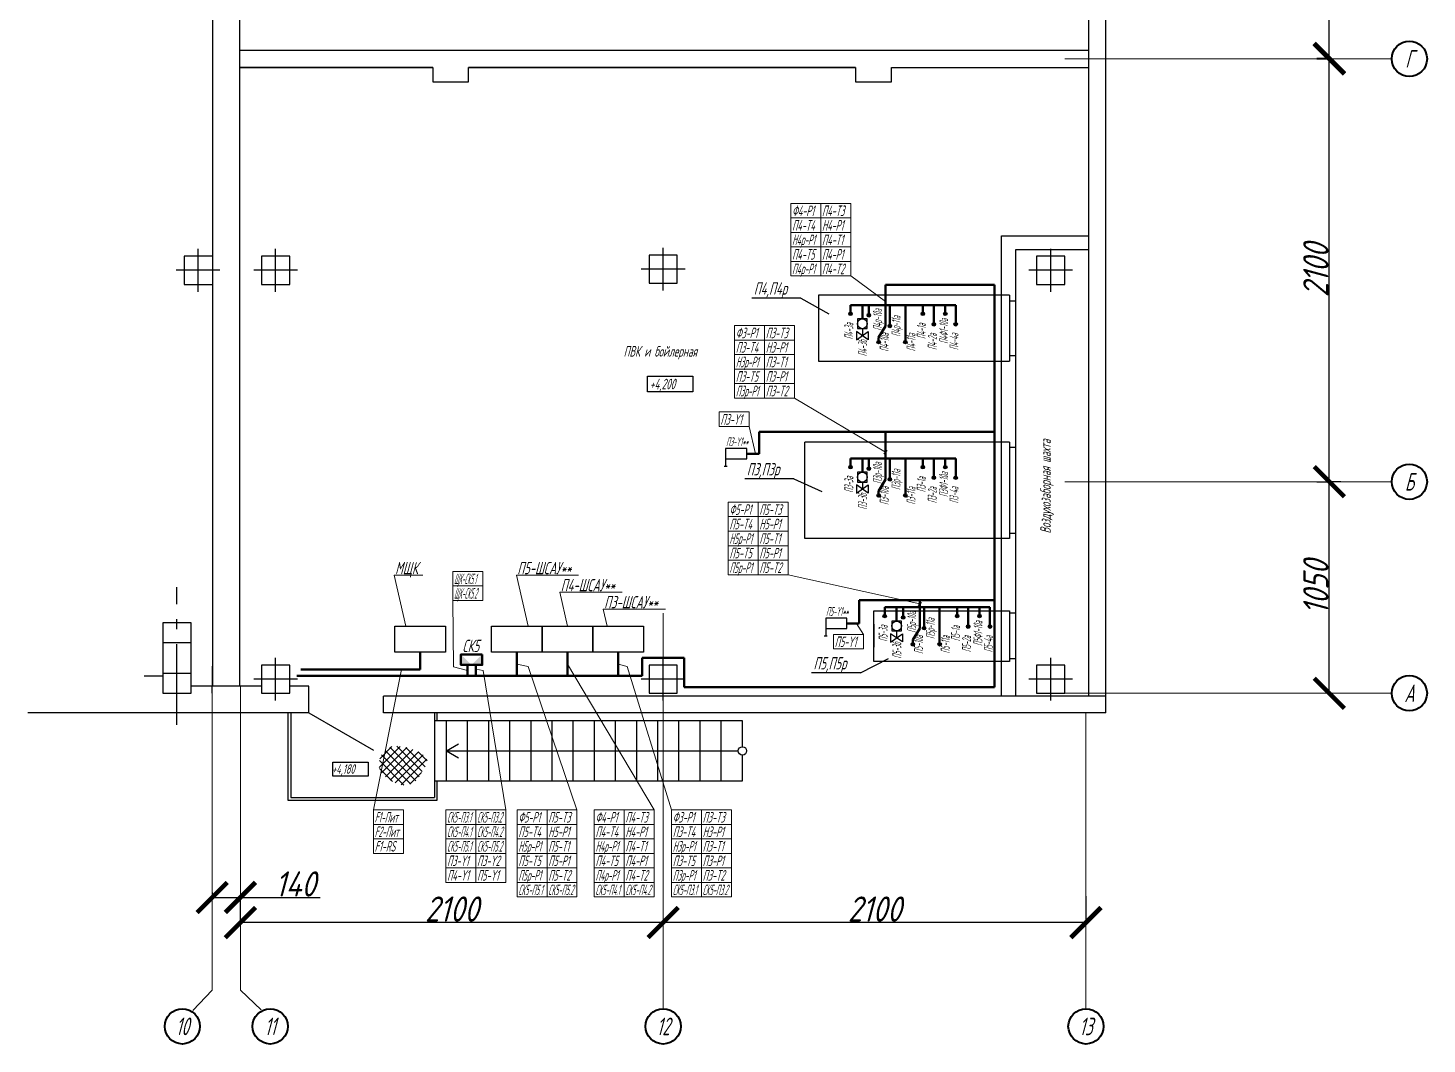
# Model space of a CAD drawing. Header units: millimetres. Extents: x 5848 to 6265, y 3268 to 3565.
# Drawn here: x 6017.2 to 6156.1, y 3368.2 to 3469.1 of the extents above; entities that cross this region are included whole.
import ezdxf
from ezdxf.enums import TextEntityAlignment as Align

# ---------------------------------------------------------------- set-up
doc = ezdxf.new("R2010")
doc.units = ezdxf.units.MM
doc.linetypes.add('gost6', pattern=[12, 8, -1.5, 1, -1.5])
doc.layers.get('Defpoints').update_dxf_attribs({"color": 33})
for name, color, linetype, lineweight in [('1', 4, 'Continuous', 15), ('_ОВ Оборудование', 92, 'Continuous', 25), ('RAZMER', 5, 'Continuous', 20), ('Арматура', 1, 'Continuous', 25), ('Выноска', 137, 'Continuous', 20), ('Датчики', 31, 'Continuous', 50), ('Первичник', 210, 'Continuous', 25), ('стена', 7, 'Continuous', 18), ('Строительный', 7, 'Continuous', 25), ('Текст_КИП', 2, 'Continuous', 25), ('Эл.кабель', 2, 'Continuous', 50)]:
    doc.layers.add(name, color=color, linetype=linetype, lineweight=lineweight)
for name, color, linetype in [('3.8. Вакуум Р', 83, 'Continuous'), ('osnovnoy shtamp', 7, 'Continuous'), ('НОВЫЙ', 7, 'Continuous'), ('оборудование', 7, 'Continuous'), ('орудован', 7, 'Continuous'), ('Осевая', 130, 'gost6'), ('Отметки', 1, 'Continuous')]:
    doc.layers.add(name, color=color, linetype=linetype)
doc.styles.add('simplex', font='simplex.shx', dxfattribs={"width": 0.8, "oblique": 15})
doc.styles.get("Standard").update_dxf_attribs({"font": 'arial.ttf'})
doc.dimstyles.get("Standard").update_dxf_attribs({"dimtxt": 0.18, "dimasz": 0.18, "dimexe": 0.18, "dimexo": 0.0625, "dimgap": 0.09, "dimtad": 0, "dimtih": 1, "dimtoh": 1, "dimdec": 4, "dimzin": 0, "dimdsep": 46, "dimtxsty": 'Standard', "dimcen": 0.09, "dimadec": 0, "dimazin": 0, "dimtfac": 1, "dimtdec": 4, "dimtofl": 0, "dimtmove": 0, "dimatfit": 3, "dimfxl": 0, "dimtolj": 1, "dimtzin": 0, "dimarcsym": 0})

# ---------------------------------------------------------------- blocks, each defined once
blk = doc.blocks.new('_ArchTick')
at = {"color": 0, "linetype": 'ByBlock', "const_width": 0.15}
blk.add_lwpolyline([(-0.5, -0.5), (0.5, 0.5)], dxfattribs=at)
blk = doc.blocks.new('*D137')
at = {"layer": 'Defpoints', "color": 0, "transparency": 16777216}
for p in [(6122.26, 3382.91), (6080.26, 3380.23), (6080.26, 3380.23)]:
    blk.add_point(p, dxfattribs=at)
at = {"layer": 'RAZMER', "color": 0, "lineweight": -2, "transparency": 16777216}
for p, q in [((6122.26, 3382.85), (6122.26, 3380.05)), ((6080.26, 3380.29), (6080.26, 3380.41)), ((6122.26, 3380.23), (6080.26, 3380.23))]:
    blk.add_line(p, q, dxfattribs=at)
at = {"layer": 'RAZMER', "color": 0, "lineweight": -2, "transparency": 16777216, "xscale": 3, "yscale": 3, "zscale": 3, "rotation": 180}
blk.add_blockref('_ArchTick', (6080.26, 3380.23), dxfattribs=at)
at = {"layer": 'RAZMER', "color": 0, "lineweight": -2, "transparency": 16777216, "xscale": 3, "yscale": 3, "zscale": 3}
blk.add_blockref('_ArchTick', (6122.26, 3380.23), dxfattribs=at)
at = {"layer": 'RAZMER', "color": 0, "transparency": 16777216, "insert": (6101.26, 3381.57), "char_height": 2.5, "attachment_point": 5, "style": 'simplex'}
blk.add_mtext('\\A1;2100', dxfattribs=at)
blk = doc.blocks.new('*D138')
at = {"layer": 'Defpoints', "color": 0, "transparency": 16777216}
for p in [(6038.26, 3380.23), (6038.26, 3380.23), (6080.26, 3380.23)]:
    blk.add_point(p, dxfattribs=at)
at = {"layer": 'RAZMER', "color": 0, "lineweight": -2, "transparency": 16777216}
for p, q in [((6038.26, 3380.29), (6038.26, 3380.41)), ((6080.26, 3380.23), (6038.26, 3380.23)), ((6080.26, 3380.29), (6080.26, 3380.41))]:
    blk.add_line(p, q, dxfattribs=at)
at = {"layer": 'RAZMER', "color": 0, "lineweight": -2, "transparency": 16777216, "xscale": 3, "yscale": 3, "zscale": 3, "rotation": 180}
blk.add_blockref('_ArchTick', (6038.26, 3380.23), dxfattribs=at)
at = {"layer": 'RAZMER', "color": 0, "lineweight": -2, "transparency": 16777216, "xscale": 3, "yscale": 3, "zscale": 3}
blk.add_blockref('_ArchTick', (6080.26, 3380.23), dxfattribs=at)
at = {"layer": 'RAZMER', "color": 0, "transparency": 16777216, "insert": (6059.26, 3381.57), "char_height": 2.5, "attachment_point": 5, "style": 'simplex'}
blk.add_mtext('\\A1;2100', dxfattribs=at)
blk = doc.blocks.new('*D139')
at = {"layer": 'Defpoints', "color": 0, "transparency": 16777216}
for p in [(6035.46, 3383.26), (6035.46, 3382.72), (6038.26, 3380.23)]:
    blk.add_point(p, dxfattribs=at)
at = {"layer": 'RAZMER', "color": 0, "lineweight": -2, "transparency": 16777216}
for p, q in [((6035.46, 3383.2), (6035.46, 3382.54)), ((6035.46, 3382.72), (6038.26, 3382.72)), ((6038.26, 3380.29), (6038.26, 3382.9)), ((6038.26, 3382.72), (6046.17, 3382.72))]:
    blk.add_line(p, q, dxfattribs=at)
at = {"layer": 'RAZMER', "color": 0, "lineweight": -2, "transparency": 16777216, "xscale": 3, "yscale": 3, "zscale": 3, "rotation": 180}
blk.add_blockref('_ArchTick', (6035.46, 3382.72), dxfattribs=at)
at = {"layer": 'RAZMER', "color": 0, "lineweight": -2, "transparency": 16777216, "xscale": 3, "yscale": 3, "zscale": 3}
blk.add_blockref('_ArchTick', (6038.26, 3382.72), dxfattribs=at)
at = {"layer": 'RAZMER', "color": 0, "transparency": 16777216, "insert": (6043.72, 3384.06), "char_height": 2.5, "attachment_point": 5, "style": 'simplex'}
blk.add_mtext('\\A1;140', dxfattribs=at)
blk = doc.blocks.new('*D120')
at = {"layer": 'Defpoints', "color": 0, "transparency": 16777216}
for p in [(6146.44, 3424), (6147.64, 3424), (6146.28, 3403)]:
    blk.add_point(p, dxfattribs=at)
at = {"layer": 'RAZMER', "color": 0, "lineweight": -2, "transparency": 16777216}
for p, q in [((6147.58, 3424), (6146.26, 3424)), ((6146.44, 3403), (6146.44, 3424)), ((6146.34, 3403), (6146.62, 3403))]:
    blk.add_line(p, q, dxfattribs=at)
at = {"layer": 'RAZMER', "color": 0, "lineweight": -2, "transparency": 16777216, "xscale": 3, "yscale": 3, "zscale": 3}
for p, rotation in [((6146.44, 3424), 90), ((6146.44, 3403), 270)]:
    blk.add_blockref('_ArchTick', p, dxfattribs=dict(at, rotation=rotation))
at = {"layer": 'RAZMER', "color": 0, "transparency": 16777216, "insert": (6145.1, 3413.5), "char_height": 2.5, "attachment_point": 5, "rotation": 90, "style": 'simplex'}
blk.add_mtext('\\A1;1050', dxfattribs=at)
blk = doc.blocks.new('*D121')
at = {"layer": 'Defpoints', "color": 0, "transparency": 16777216}
for p in [(6145.15, 3466), (6146.44, 3466), (6145.15, 3424)]:
    blk.add_point(p, dxfattribs=at)
at = {"layer": 'RAZMER', "color": 0, "lineweight": -2, "transparency": 16777216}
for p, q in [((6145.21, 3466), (6146.62, 3466)), ((6146.44, 3424), (6146.44, 3466)), ((6145.21, 3424), (6146.62, 3424))]:
    blk.add_line(p, q, dxfattribs=at)
at = {"layer": 'RAZMER', "color": 0, "lineweight": -2, "transparency": 16777216, "xscale": 3, "yscale": 3, "zscale": 3}
for p, rotation in [((6146.44, 3466), 90), ((6146.44, 3424), 270)]:
    blk.add_blockref('_ArchTick', p, dxfattribs=dict(at, rotation=rotation))
at = {"layer": 'RAZMER', "color": 0, "transparency": 16777216, "insert": (6145.1, 3445), "char_height": 2.5, "attachment_point": 5, "rotation": 90, "style": 'simplex'}
blk.add_mtext('\\A1;2100', dxfattribs=at)
blk = doc.blocks.new('Конечник')
at = {"layer": 'оборудование', "color": 0}
for p, q in [((8067.69, -7992.4), (8068.54, -7992.4)), ((8068.12, -7997.4), (8068.12, -7992.4)), ((8068.12, -7994.4), (8074.12, -7994.4)), ((8074.12, -7997.4), (8068.12, -7997.4)), ((8074.12, -7994.4), (8074.12, -7997.4))]:
    blk.add_line(p, q, dxfattribs=at)
blk = doc.blocks.new('A$C32520DA1')
at = {"layer": 'орудован', "lineweight": -2, "ltscale": 0.3}
h = blk.add_hatch(dxfattribs=at)
h.set_pattern_fill('ANSI37', color=4, scale=0.25, angle=270, style=0)
h.set_pattern_definition([(45, (345.161, -3272.3488), (0.561266, -0.561266), []), (315, (345.161, -3272.3488), (-0.561266, -0.561266), [])])
edge = h.paths.add_edge_path()
edge.add_spline(control_points=[(2.52, -0.8), (2.28, -1.28), (1.72, -2.41), (-0.45, -2.98), (-2.14, -1.94), (-3.79, -0.67), (-3.56, 1.53), (-1.96, 2.98), (0.07, 2.73), (1.77, 2.21), (3.79, 0.92), (2.93, -0.25), (2.52, -0.8)], knot_values=[0, 0, 0, 0, 1.566566, 3.673336, 5.745346, 7.383422, 9.561681, 11.30499, 13.330467, 15.16078, 17.108533, 18.858869, 18.858869, 18.858869, 18.858869], degree=3, periodic=0)
blk = doc.blocks.new('A$C1EE30751')
at = {"layer": 'Арматура', "linetype": 'ByBlock'}
for p, q in [((4.84, -1.65), (0, 1.68)), ((0, 1.68), (0, -1.68)), ((0, -1.68), (4.84, 1.66)), ((2.43, 2.83), (2.43, 0)), ((4.84, 1.66), (4.84, -1.65))]:
    blk.add_line(p, q, dxfattribs=at)
blk.add_circle((2.43, 4.83), 2, dxfattribs=at)
blk = doc.blocks.new('*D116')
at = {"layer": 'Defpoints', "color": 0, "transparency": 16777216}
for p in [(6145.15, 3508.06), (6146.44, 3508.06), (6145.15, 3466.06)]:
    blk.add_point(p, dxfattribs=at)
at = {"layer": 'RAZMER', "color": 0, "lineweight": -2, "transparency": 16777216}
for p, q in [((6145.21, 3508.06), (6146.62, 3508.06)), ((6146.44, 3466.06), (6146.44, 3508.06)), ((6145.21, 3466.06), (6146.62, 3466.06))]:
    blk.add_line(p, q, dxfattribs=at)
at = {"layer": 'RAZMER', "color": 0, "lineweight": -2, "transparency": 16777216, "xscale": 3, "yscale": 3, "zscale": 3}
for p, rotation in [((6146.44, 3508.06), 90), ((6146.44, 3466.06), 270)]:
    blk.add_blockref('_ArchTick', p, dxfattribs=dict(at, rotation=rotation))
at = {"layer": 'RAZMER', "color": 0, "transparency": 16777216, "insert": (6145.1, 3487.06), "char_height": 2.5, "attachment_point": 5, "rotation": 90, "style": 'simplex'}
blk.add_mtext('\\A1;2100', dxfattribs=at)
blk = doc.blocks.new('A$C6AE82E0B')
h = blk.add_hatch(color=2)
h.paths.add_polyline_path([(3.02, 0), (6.05, 3.02), (6.05, 0)])
h.paths.add_polyline_path([(0, 3.02), (3.02, 0), (0, 0)])
at = {"color": 2}
blk.add_lwpolyline([(6.05, 3.02), (0, 3.02), (0, 0), (6.05, 0)], close=True, dxfattribs=at)
blk = doc.blocks.new('A$C415F5F71')
blk.add_blockref('A$C6AE82E0B', (-3.02, -1.51))

msp = doc.modelspace()

# ---------------------------------------------------------------- hatches: boundary and pattern name
at = {"layer": 'Первичник'}
h = msp.add_hatch(color=256, dxfattribs=at)
edge = h.paths.add_edge_path()
edge.add_arc((6098.869, 3440.684), 0.175, 0, 360)
h = msp.add_hatch(color=256, dxfattribs=at)
edge = h.paths.add_edge_path()
edge.add_arc((6100.693, 3440.539), 0.175, 0, 360)
h = msp.add_hatch(color=256, dxfattribs=at)
edge = h.paths.add_edge_path()
edge.add_arc((6106.059, 3440.684), 0.175, 0, 360)
h = msp.add_hatch(color=256, dxfattribs=at)
edge = h.paths.add_edge_path()
edge.add_arc((6108.289, 3440.684), 0.175, 0, 360)
h = msp.add_hatch(color=256, dxfattribs=at)
edge = h.paths.add_edge_path()
edge.add_arc((6102.771, 3439.473), 0.175, 0, 360)
h = msp.add_hatch(color=256, dxfattribs=at)
edge = h.paths.add_edge_path()
edge.add_arc((6107.156, 3439.638), 0.175, 0, 360)
h = msp.add_hatch(color=256, dxfattribs=at)
edge = h.paths.add_edge_path()
edge.add_arc((6109.32, 3439.638), 0.175, 0, 360)
h = msp.add_hatch(color=256, dxfattribs=at)
edge = h.paths.add_edge_path()
edge.add_arc((6101.665, 3437.878), 0.175, 0, 360)
h = msp.add_hatch(color=256, dxfattribs=at)
edge = h.paths.add_edge_path()
edge.add_arc((6104.32, 3437.878), 0.175, 0, 360)
h = msp.add_hatch(color=256, dxfattribs=at)
edge = h.paths.add_edge_path()
edge.add_arc((6098.869, 3425.451), 0.175, 0, 360)
h = msp.add_hatch(color=256, dxfattribs=at)
edge = h.paths.add_edge_path()
edge.add_arc((6100.693, 3425.306), 0.175, 0, 360)
h = msp.add_hatch(color=256, dxfattribs=at)
edge = h.paths.add_edge_path()
edge.add_arc((6106.059, 3425.451), 0.175, 0, 360)
h = msp.add_hatch(color=256, dxfattribs=at)
edge = h.paths.add_edge_path()
edge.add_arc((6108.289, 3425.451), 0.175, 0, 360)
h = msp.add_hatch(color=256, dxfattribs=at)
edge = h.paths.add_edge_path()
edge.add_arc((6102.771, 3424.24), 0.175, 0, 360)
h = msp.add_hatch(color=256, dxfattribs=at)
edge = h.paths.add_edge_path()
edge.add_arc((6107.156, 3424.405), 0.175, 0, 360)
h = msp.add_hatch(color=256, dxfattribs=at)
edge = h.paths.add_edge_path()
edge.add_arc((6109.32, 3424.405), 0.175, 0, 360)
h = msp.add_hatch(color=256, dxfattribs=at)
edge = h.paths.add_edge_path()
edge.add_arc((6101.665, 3422.645), 0.175, 0, 360)
h = msp.add_hatch(color=256, dxfattribs=at)
edge = h.paths.add_edge_path()
edge.add_arc((6104.32, 3422.645), 0.175, 0, 360)
h = msp.add_hatch(color=256, dxfattribs=at)
edge = h.paths.add_edge_path()
edge.add_arc((6102.273, 3410.667), 0.175, 0, 360)
h = msp.add_hatch(color=256, dxfattribs=at)
edge = h.paths.add_edge_path()
edge.add_arc((6109.463, 3410.667), 0.175, 0, 360)
h = msp.add_hatch(color=256, dxfattribs=at)
edge = h.paths.add_edge_path()
edge.add_arc((6111.693, 3410.667), 0.175, 0, 360)
h = msp.add_hatch(color=256, dxfattribs=at)
edge = h.paths.add_edge_path()
edge.add_arc((6104.097, 3410.522), 0.175, 0, 360)
h = msp.add_hatch(color=256, dxfattribs=at)
edge = h.paths.add_edge_path()
edge.add_arc((6106.175, 3409.456), 0.175, 0, 360)
h = msp.add_hatch(color=256, dxfattribs=at)
edge = h.paths.add_edge_path()
edge.add_arc((6110.56, 3409.621), 0.175, 0, 360)
h = msp.add_hatch(color=256, dxfattribs=at)
edge = h.paths.add_edge_path()
edge.add_arc((6112.724, 3409.621), 0.175, 0, 360)
h = msp.add_hatch(color=256, dxfattribs=at)
edge = h.paths.add_edge_path()
edge.add_arc((6105.069, 3407.861), 0.175, 0, 360)
h = msp.add_hatch(color=256, dxfattribs=at)
edge = h.paths.add_edge_path()
edge.add_arc((6107.724, 3407.861), 0.175, 0, 360)

# ---------------------------------------------------------------- linework, layer by layer
for points in [[(6099.562, 3440.186), (6099.562, 3439.206), (6100.542, 3439.206), (6100.542, 3440.186)], [(6099.562, 3424.953), (6099.562, 3423.973), (6100.542, 3423.973), (6100.542, 3424.953)], [(6053.603, 3407.072), (6053.603, 3409.667), (6058.637, 3409.667), (6058.637, 3407.072)], [(6063.216, 3407.072), (6063.216, 3409.667), (6068.25, 3409.667), (6068.25, 3407.072)], [(6068.25, 3407.072), (6068.25, 3409.667), (6073.283, 3409.667), (6073.283, 3407.072)], [(6073.283, 3407.072), (6073.283, 3409.667), (6078.317, 3409.667), (6078.317, 3407.072)], [(6102.966, 3410.169), (6102.966, 3409.189), (6103.946, 3409.189), (6103.946, 3410.169)]]:
    msp.add_lwpolyline(points, close=True)
at = {"layer": '3.8. Вакуум Р'}
for points in [[(6078.709, 3434.492), (6083.203, 3434.492), (6083.203, 3432.949), (6078.709, 3432.949)], [(6047.439, 3396.161), (6050.965, 3396.161), (6050.965, 3394.749), (6047.439, 3394.749)]]:
    msp.add_lwpolyline(points, close=True, dxfattribs=at)
at = {"layer": '_ОВ Оборудование', "color": 2, "ltscale": 10}
for p, q in [((6095.705, 3442.521), (6095.705, 3435.969)), ((6114.656, 3442.521), (6095.705, 3442.521)), ((6114.656, 3442.521), (6114.656, 3435.969)), ((6114.656, 3441.961), (6115.261, 3441.961)), ((6115.261, 3441.961), (6115.261, 3436.529)), ((6095.705, 3435.969), (6114.656, 3435.969)), ((6114.656, 3436.529), (6115.261, 3436.529)), ((6114.656, 3427.931), (6094.319, 3427.931)), ((6094.319, 3418.355), (6094.319, 3427.931)), ((6114.656, 3427.931), (6114.656, 3418.355)), ((6114.656, 3427.427), (6115.261, 3427.427)), ((6115.261, 3427.427), (6115.261, 3418.859)), ((6094.319, 3420.623), (6094.319, 3425.663)), ((6114.656, 3418.355), (6094.319, 3418.355)), ((6115.261, 3418.859), (6114.656, 3418.859)), ((6101.199, 3406.152), (6101.199, 3411.192)), ((6101.199, 3411.192), (6114.656, 3411.192)), ((6114.656, 3411.192), (6114.656, 3406.152)), ((6115.261, 3410.94), (6114.656, 3410.94)), ((6115.261, 3410.94), (6115.261, 3406.404)), ((6101.199, 3409.847), (6101.199, 3407.579)), ((6114.656, 3406.152), (6101.199, 3406.152)), ((6115.261, 3406.404), (6114.656, 3406.404))]:
    msp.add_line(p, q, dxfattribs=at)
at = {"layer": 'osnovnoy shtamp', "color": 3}
for q in [(6059.943, 3397.973), (6059.943, 3396.573)]:
    msp.add_line((6058.731, 3397.273), q, dxfattribs=at)
msp.add_circle((6088.131, 3397.273), 0.42, dxfattribs=at)
at = {"layer": 'RAZMER'}
for p, q in [((6120.161, 3466.002), (6152.645, 3466.002)), ((6120.161, 3424.002), (6152.645, 3424.002)), ((6080.261, 3410.939), (6080.261, 3371.667)), ((6035.461, 3405.68), (6035.461, 3373.519)), ((6038.261, 3403.702), (6038.261, 3373.519)), ((6120.161, 3403.002), (6152.645, 3403.002)), ((6122.261, 3371.667), (6122.261, 3401.042)), ((6033.547, 3371.505), (6035.461, 3373.519)), ((6040.31, 3371.546), (6038.261, 3373.519))]:
    msp.add_line(p, q, dxfattribs=at)
at = {"layer": 'Выноска', "color": 3}
for p, q in [((6102.35, 3441.887), (6098.892, 3444.438)), ((6102.35, 3426.944), (6093.303, 3432.31)), ((6089.422, 3426.788), (6088.8, 3429.489)), ((6102.173, 3426.791), (6102.526, 3427.097)), ((6053.539, 3414.728), (6056.399, 3414.728)), ((6053.539, 3414.728), (6054.71, 3409.667)), ((6065.673, 3414.728), (6071.858, 3414.728)), ((6065.673, 3414.728), (6066.844, 3409.667)), ((6105.754, 3411.87), (6092.668, 3414.77)), ((6059.363, 3412.213), (6059.419, 3405.621)), ((6069.987, 3413.036), (6076.172, 3413.036)), ((6069.987, 3413.036), (6070.766, 3409.667)), ((6074.302, 3411.344), (6080.486, 3411.344)), ((6074.302, 3411.344), (6074.689, 3409.667)), ((6105.577, 3411.717), (6105.93, 3412.023)), ((6099.451, 3409.94), (6100.153, 3408.846)), ((6054.274, 3405.344), (6051.475, 3391.423)), ((6060.814, 3405.266), (6059.419, 3405.621)), ((6062.367, 3405.249), (6061.633, 3405.401)), ((6062.367, 3405.249), (6064.622, 3391.423)), ((6066.855, 3405.668), (6065.733, 3405.9)), ((6071.698, 3391.423), (6066.855, 3405.668)), ((6070.766, 3405.9), (6079.361, 3391.423)), ((6076.692, 3405.668), (6075.8, 3405.9)), ((6081.088, 3391.423), (6076.692, 3405.668))]:
    msp.add_line(p, q, dxfattribs=at)
for points in [[(6092.945, 3451.648), (6095.918, 3451.648), (6095.918, 3450.206), (6092.945, 3450.206)], [(6095.918, 3451.648), (6098.892, 3451.648), (6098.892, 3450.206), (6095.918, 3450.206)], [(6092.945, 3450.206), (6095.918, 3450.206), (6095.918, 3448.764), (6092.945, 3448.764)], [(6095.918, 3450.206), (6098.892, 3450.206), (6098.892, 3448.764), (6095.918, 3448.764)], [(6092.945, 3448.764), (6095.918, 3448.764), (6095.918, 3447.322), (6092.945, 3447.322)], [(6095.918, 3448.764), (6098.892, 3448.764), (6098.892, 3447.322), (6095.918, 3447.322)], [(6092.945, 3447.322), (6095.918, 3447.322), (6095.918, 3445.88), (6092.945, 3445.88)], [(6095.918, 3447.322), (6098.892, 3447.322), (6098.892, 3445.88), (6095.918, 3445.88)], [(6092.945, 3445.88), (6095.918, 3445.88), (6095.918, 3444.438), (6092.945, 3444.438)], [(6095.918, 3445.88), (6098.892, 3445.88), (6098.892, 3444.438), (6095.918, 3444.438)], [(6087.356, 3439.52), (6090.33, 3439.52), (6090.33, 3438.078), (6087.356, 3438.078)], [(6090.33, 3439.52), (6093.303, 3439.52), (6093.303, 3438.078), (6090.33, 3438.078)], [(6087.356, 3438.078), (6090.33, 3438.078), (6090.33, 3436.636), (6087.356, 3436.636)], [(6090.33, 3438.078), (6093.303, 3438.078), (6093.303, 3436.636), (6090.33, 3436.636)], [(6087.356, 3436.636), (6090.33, 3436.636), (6090.33, 3435.194), (6087.356, 3435.194)], [(6090.33, 3436.636), (6093.303, 3436.636), (6093.303, 3435.194), (6090.33, 3435.194)], [(6087.356, 3435.194), (6090.33, 3435.194), (6090.33, 3433.752), (6087.356, 3433.752)], [(6090.33, 3435.194), (6093.303, 3435.194), (6093.303, 3433.752), (6090.33, 3433.752)], [(6087.356, 3433.752), (6090.33, 3433.752), (6090.33, 3432.31), (6087.356, 3432.31)], [(6090.33, 3433.752), (6093.303, 3433.752), (6093.303, 3432.31), (6090.33, 3432.31)], [(6085.827, 3430.931), (6088.8, 3430.931), (6088.8, 3429.489), (6085.827, 3429.489)], [(6086.721, 3421.98), (6089.694, 3421.98), (6089.694, 3420.538), (6086.721, 3420.538)], [(6089.694, 3421.98), (6092.668, 3421.98), (6092.668, 3420.538), (6089.694, 3420.538)], [(6086.721, 3420.538), (6089.694, 3420.538), (6089.694, 3419.096), (6086.721, 3419.096)], [(6089.694, 3420.538), (6092.668, 3420.538), (6092.668, 3419.096), (6089.694, 3419.096)], [(6086.721, 3419.096), (6089.694, 3419.096), (6089.694, 3417.654), (6086.721, 3417.654)], [(6089.694, 3419.096), (6092.668, 3419.096), (6092.668, 3417.654), (6089.694, 3417.654)], [(6086.721, 3417.654), (6089.694, 3417.654), (6089.694, 3416.212), (6086.721, 3416.212)], [(6089.694, 3417.654), (6092.668, 3417.654), (6092.668, 3416.212), (6089.694, 3416.212)], [(6059.363, 3415.097), (6062.336, 3415.097), (6062.336, 3413.655), (6059.363, 3413.655)], [(6086.721, 3416.212), (6089.694, 3416.212), (6089.694, 3414.77), (6086.721, 3414.77)], [(6089.694, 3416.212), (6092.668, 3416.212), (6092.668, 3414.77), (6089.694, 3414.77)], [(6059.363, 3413.655), (6062.336, 3413.655), (6062.336, 3412.213), (6059.363, 3412.213)], [(6097.18, 3408.846), (6100.153, 3408.846), (6100.153, 3407.404), (6097.18, 3407.404)], [(6051.475, 3391.423), (6054.449, 3391.423), (6054.449, 3389.981), (6051.475, 3389.981)], [(6058.675, 3391.423), (6061.648, 3391.423), (6061.648, 3389.981), (6058.675, 3389.981)], [(6061.648, 3391.423), (6064.622, 3391.423), (6064.622, 3389.981), (6061.648, 3389.981)], [(6065.752, 3391.423), (6068.725, 3391.423), (6068.725, 3389.981), (6065.752, 3389.981)], [(6068.725, 3391.423), (6071.698, 3391.423), (6071.698, 3389.981), (6068.725, 3389.981)], [(6073.414, 3391.423), (6076.388, 3391.423), (6076.388, 3389.981), (6073.414, 3389.981)], [(6076.388, 3391.423), (6079.361, 3391.423), (6079.361, 3389.981), (6076.388, 3389.981)], [(6081.088, 3391.423), (6084.061, 3391.423), (6084.061, 3389.981), (6081.088, 3389.981)], [(6084.061, 3391.423), (6087.035, 3391.423), (6087.035, 3389.981), (6084.061, 3389.981)], [(6051.475, 3389.981), (6054.449, 3389.981), (6054.449, 3388.539), (6051.475, 3388.539)], [(6058.675, 3389.981), (6061.648, 3389.981), (6061.648, 3388.539), (6058.675, 3388.539)], [(6061.648, 3389.981), (6064.622, 3389.981), (6064.622, 3388.539), (6061.648, 3388.539)], [(6065.752, 3389.981), (6068.725, 3389.981), (6068.725, 3388.539), (6065.752, 3388.539)], [(6068.725, 3389.981), (6071.698, 3389.981), (6071.698, 3388.539), (6068.725, 3388.539)], [(6073.414, 3389.981), (6076.388, 3389.981), (6076.388, 3388.539), (6073.414, 3388.539)], [(6076.388, 3389.981), (6079.361, 3389.981), (6079.361, 3388.539), (6076.388, 3388.539)], [(6081.088, 3389.981), (6084.061, 3389.981), (6084.061, 3388.539), (6081.088, 3388.539)], [(6084.061, 3389.981), (6087.035, 3389.981), (6087.035, 3388.539), (6084.061, 3388.539)], [(6051.475, 3388.539), (6054.449, 3388.539), (6054.449, 3387.097), (6051.475, 3387.097)], [(6058.675, 3388.539), (6061.648, 3388.539), (6061.648, 3387.097), (6058.675, 3387.097)], [(6061.648, 3388.539), (6064.622, 3388.539), (6064.622, 3387.097), (6061.648, 3387.097)], [(6065.752, 3388.539), (6068.725, 3388.539), (6068.725, 3387.097), (6065.752, 3387.097)], [(6068.725, 3388.539), (6071.698, 3388.539), (6071.698, 3387.097), (6068.725, 3387.097)], [(6073.414, 3388.539), (6076.388, 3388.539), (6076.388, 3387.097), (6073.414, 3387.097)], [(6076.388, 3388.539), (6079.361, 3388.539), (6079.361, 3387.097), (6076.388, 3387.097)], [(6081.088, 3388.539), (6084.061, 3388.539), (6084.061, 3387.097), (6081.088, 3387.097)], [(6084.061, 3388.539), (6087.035, 3388.539), (6087.035, 3387.097), (6084.061, 3387.097)], [(6058.675, 3387.097), (6061.648, 3387.097), (6061.648, 3385.655), (6058.675, 3385.655)], [(6061.648, 3387.097), (6064.622, 3387.097), (6064.622, 3385.655), (6061.648, 3385.655)], [(6065.752, 3387.097), (6068.725, 3387.097), (6068.725, 3385.655), (6065.752, 3385.655)], [(6068.725, 3387.097), (6071.698, 3387.097), (6071.698, 3385.655), (6068.725, 3385.655)], [(6073.414, 3387.097), (6076.388, 3387.097), (6076.388, 3385.655), (6073.414, 3385.655)], [(6076.388, 3387.097), (6079.361, 3387.097), (6079.361, 3385.655), (6076.388, 3385.655)], [(6081.088, 3387.097), (6084.061, 3387.097), (6084.061, 3385.655), (6081.088, 3385.655)], [(6084.061, 3387.097), (6087.035, 3387.097), (6087.035, 3385.655), (6084.061, 3385.655)], [(6058.675, 3385.655), (6061.648, 3385.655), (6061.648, 3384.213), (6058.675, 3384.213)], [(6061.648, 3385.655), (6064.622, 3385.655), (6064.622, 3384.213), (6061.648, 3384.213)], [(6065.752, 3385.655), (6068.725, 3385.655), (6068.725, 3384.213), (6065.752, 3384.213)], [(6068.725, 3385.655), (6071.698, 3385.655), (6071.698, 3384.213), (6068.725, 3384.213)], [(6073.414, 3385.655), (6076.388, 3385.655), (6076.388, 3384.213), (6073.414, 3384.213)], [(6076.388, 3385.655), (6079.361, 3385.655), (6079.361, 3384.213), (6076.388, 3384.213)], [(6081.088, 3385.655), (6084.061, 3385.655), (6084.061, 3384.213), (6081.088, 3384.213)], [(6084.061, 3385.655), (6087.035, 3385.655), (6087.035, 3384.213), (6084.061, 3384.213)], [(6065.752, 3384.213), (6068.725, 3384.213), (6068.725, 3382.771), (6065.752, 3382.771)], [(6068.725, 3384.213), (6071.698, 3384.213), (6071.698, 3382.771), (6068.725, 3382.771)], [(6073.414, 3384.213), (6076.388, 3384.213), (6076.388, 3382.771), (6073.414, 3382.771)], [(6076.388, 3384.213), (6079.361, 3384.213), (6079.361, 3382.771), (6076.388, 3382.771)], [(6081.088, 3384.213), (6084.061, 3384.213), (6084.061, 3382.771), (6081.088, 3382.771)], [(6084.061, 3384.213), (6087.035, 3384.213), (6087.035, 3382.771), (6084.061, 3382.771)]]:
    msp.add_lwpolyline(points, close=True, dxfattribs=at)
at = {"layer": 'НОВЫЙ', "color": 3}
msp.add_line((6028.702, 3404.743), (6030.561, 3404.743), dxfattribs=at)
at = {"layer": 'орудован', "color": 3, "linetype": 'Continuous', "ltscale": 15}
for p, q in [((6093.924, 3442.231), (6089.072, 3442.231)), ((6093.924, 3442.231), (6096.712, 3440.69)), ((6093.228, 3424.28), (6088.376, 3424.28)), ((6093.228, 3424.28), (6096.016, 3423.023)), ((6099.853, 3405.013), (6102.641, 3406.444)), ((6099.853, 3405.013), (6095.001, 3405.013))]:
    msp.add_line(p, q, dxfattribs=at)
at = {"layer": 'орудован', "color": 4, "lineweight": -2, "ltscale": 0.3}
for p, q in [((6042.981, 3401.042), (6042.981, 3392.379)), ((6043.261, 3401.042), (6043.261, 3392.659)), ((6057.538, 3401.042), (6057.538, 3392.659)), ((6057.818, 3400.264), (6057.818, 3401.042)), ((6088.131, 3400.264), (6057.538, 3400.264)), ((6058.731, 3394.282), (6058.731, 3400.264)), ((6060.831, 3394.282), (6060.831, 3400.264)), ((6062.931, 3394.282), (6062.931, 3400.264)), ((6065.031, 3394.282), (6065.031, 3400.264)), ((6067.131, 3394.282), (6067.131, 3400.264)), ((6069.231, 3394.282), (6069.231, 3400.264)), ((6071.331, 3394.282), (6071.331, 3400.264)), ((6073.431, 3394.282), (6073.431, 3400.264)), ((6075.531, 3394.282), (6075.531, 3400.264)), ((6077.631, 3394.282), (6077.631, 3400.264)), ((6079.731, 3394.282), (6079.731, 3400.264)), ((6081.831, 3394.282), (6081.831, 3400.264)), ((6083.931, 3394.282), (6083.931, 3400.264)), ((6086.031, 3394.282), (6086.031, 3400.264)), ((6088.131, 3397.693), (6088.131, 3400.248)), ((6088.131, 3394.298), (6088.131, 3396.853)), ((6088.131, 3394.282), (6057.538, 3394.282)), ((6057.818, 3392.379), (6057.818, 3394.282)), ((6042.981, 3392.379), (6057.818, 3392.379)), ((6043.261, 3392.659), (6057.538, 3392.659))]:
    msp.add_line(p, q, dxfattribs=at)
at = {"layer": 'Осевая'}
for p, q in [((6034.061, 3442.875), (6034.061, 3447.13)), ((6041.761, 3442.875), (6041.761, 3447.13)), ((6080.261, 3442.981), (6080.261, 3447.236)), ((6118.761, 3442.875), (6118.761, 3447.13)), ((6036.23, 3445.002), (6031.891, 3445.002)), ((6043.93, 3445.002), (6039.591, 3445.002)), ((6082.43, 3445.109), (6078.091, 3445.109)), ((6120.93, 3445.002), (6116.591, 3445.002)), ((6031.961, 3399.859), (6031.961, 3413.544)), ((6041.761, 3402.275), (6041.761, 3406.53)), ((6080.261, 3402.275), (6080.261, 3406.53)), ((6118.761, 3402.275), (6118.761, 3406.53)), ((6043.93, 3404.402), (6039.591, 3404.402)), ((6082.43, 3404.402), (6078.091, 3404.402)), ((6120.93, 3404.402), (6116.591, 3404.402))]:
    msp.add_line(p, q, dxfattribs=at)
at = {"layer": 'Отметки', "lineweight": 40}
for centre in [(6154.395, 3466.002), (6154.395, 3424.002), (6154.395, 3403.002), (6032.495, 3369.917), (6041.22, 3369.917), (6080.261, 3369.917), (6122.261, 3369.917)]:
    msp.add_circle(centre, 1.75, dxfattribs=at)
at = {"layer": 'Первичник'}
for centre in [(6098.869, 3440.684), (6100.693, 3440.539), (6106.059, 3440.684), (6108.289, 3440.684), (6102.771, 3439.473), (6107.156, 3439.638), (6109.32, 3439.638), (6101.665, 3437.878), (6104.32, 3437.878), (6098.869, 3425.451), (6100.693, 3425.306), (6106.059, 3425.451), (6108.289, 3425.451), (6102.771, 3424.24), (6107.156, 3424.405), (6109.32, 3424.405), (6101.665, 3422.645), (6104.32, 3422.645), (6102.273, 3410.667), (6109.463, 3410.667), (6111.693, 3410.667), (6104.097, 3410.522), (6106.175, 3409.456), (6110.56, 3409.621), (6112.724, 3409.621), (6105.069, 3407.861), (6107.724, 3407.861)]:
    msp.add_circle(centre, 0.175, dxfattribs=at)
at = {"layer": 'стена'}
msp.add_line((6124.221, 3403.702), (6124.221, 3408.694), dxfattribs=at)
at = {"layer": 'Строительный', "linetype": 'ByBlock', "ltscale": 100}
for p, q in [((6124.221, 3401.042), (6124.221, 3530.962)), ((6122.541, 3402.722), (6122.541, 3529.282)), ((6035.531, 3403.702), (6035.531, 3470.377)), ((6038.191, 3403.702), (6038.191, 3470.377)), ((6038.191, 3466.877), (6122.541, 3466.877)), ((6057.367, 3465.127), (6038.191, 3465.127)), ((6038.261, 3465.127), (6057.367, 3465.127)), ((6057.367, 3465.127), (6057.367, 3463.727)), ((6099.367, 3465.127), (6060.937, 3465.127)), ((6060.937, 3465.127), (6099.367, 3465.127)), ((6060.937, 3463.727), (6060.937, 3465.127)), ((6099.367, 3465.127), (6099.367, 3463.727)), ((6102.937, 3465.127), (6122.541, 3465.127)), ((6102.937, 3463.727), (6102.937, 3465.127)), ((6057.367, 3463.727), (6060.937, 3463.727)), ((6099.367, 3463.727), (6102.937, 3463.727)), ((6113.861, 3402.722), (6113.861, 3448.424)), ((6113.861, 3448.424), (6122.541, 3448.424)), ((6115.261, 3447.024), (6115.261, 3402.722)), ((6122.541, 3447.024), (6115.261, 3447.024)), ((6043.161, 3446.402), (6040.361, 3446.402)), ((6040.361, 3446.402), (6040.361, 3443.602)), ((6043.161, 3443.602), (6043.161, 3446.402)), ((6081.661, 3446.509), (6078.861, 3446.509)), ((6078.861, 3446.509), (6078.861, 3443.709)), ((6081.661, 3443.709), (6081.661, 3446.509)), ((6120.161, 3446.402), (6117.361, 3446.402)), ((6117.361, 3446.402), (6117.361, 3443.602)), ((6120.161, 3443.602), (6120.161, 3446.402)), ((6040.361, 3443.602), (6043.161, 3443.602)), ((6078.861, 3443.709), (6081.661, 3443.709)), ((6117.361, 3443.602), (6120.161, 3443.602)), ((6033.361, 3410.002), (6030.561, 3410.002)), ((6030.561, 3410.002), (6030.561, 3403.002)), ((6033.361, 3403.002), (6033.361, 3410.002)), ((6030.561, 3408.024), (6033.361, 3408.024)), ((6043.161, 3405.802), (6040.361, 3405.802)), ((6040.361, 3405.802), (6040.361, 3403.002)), ((6043.161, 3403.002), (6043.161, 3405.802)), ((6081.661, 3405.802), (6078.861, 3405.802)), ((6078.861, 3405.802), (6078.861, 3403.002)), ((6081.661, 3403.002), (6081.661, 3405.802)), ((6120.161, 3405.802), (6117.361, 3405.802)), ((6117.361, 3405.802), (6117.361, 3403.002)), ((6120.161, 3403.002), (6120.161, 3405.802)), ((6030.561, 3404.98), (6033.361, 3404.98)), ((6030.561, 3403.002), (6033.361, 3403.002)), ((6040.361, 3403.702), (6033.361, 3403.702)), ((6035.461, 3403.002), (6035.461, 3403.702)), ((6040.361, 3403.002), (6043.161, 3403.002)), ((6045.051, 3403.702), (6043.161, 3403.702)), ((6045.051, 3401.042), (6045.051, 3403.702)), ((6124.221, 3402.722), (6052.471, 3402.722)), ((6052.471, 3401.042), (6052.471, 3402.722)), ((6078.861, 3403.002), (6081.661, 3403.002)), ((6117.361, 3403.002), (6120.161, 3403.002)), ((6045.051, 3401.042), (6017.158, 3401.042)), ((6124.221, 3401.042), (6052.471, 3401.042)), ((6058.731, 3397.273), (6087.711, 3397.273))]:
    msp.add_line(p, q, dxfattribs=at)
at = {"layer": 'Строительный'}
for p, q in [((6035.531, 3446.402), (6032.661, 3446.402)), ((6032.661, 3446.402), (6032.661, 3443.602)), ((6032.661, 3443.602), (6035.531, 3443.602)), ((6045.051, 3401.042), (6051.477, 3397.332))]:
    msp.add_line(p, q, dxfattribs=at)
at = {"layer": 'Эл.кабель'}
for p, q in [((6102.35, 3443.56), (6113.161, 3443.56)), ((6102.35, 3439.454), (6102.35, 3443.56)), ((6113.161, 3403.597), (6113.161, 3443.56)), ((6098.869, 3441.55), (6098.869, 3440.684)), ((6109.32, 3441.55), (6098.869, 3441.55)), ((6100.052, 3440.186), (6100.052, 3441.55)), ((6100.693, 3441.55), (6100.693, 3440.539)), ((6102.771, 3441.55), (6102.771, 3439.473)), ((6104.32, 3441.55), (6104.32, 3437.878)), ((6106.059, 3441.55), (6106.059, 3440.684)), ((6107.156, 3441.55), (6107.156, 3439.638)), ((6108.289, 3441.55), (6108.289, 3440.684)), ((6109.32, 3441.55), (6109.32, 3439.638)), ((6101.665, 3438.312), (6102.35, 3439.454)), ((6101.665, 3438.312), (6101.665, 3437.878)), ((6089.788, 3426.788), (6089.788, 3428.97)), ((6089.788, 3428.97), (6113.161, 3428.97)), ((6102.35, 3424.221), (6102.35, 3428.97)), ((6089.788, 3426.788), (6088.564, 3426.788)), ((6098.869, 3426.317), (6098.869, 3425.451)), ((6109.32, 3426.317), (6098.869, 3426.317)), ((6100.052, 3424.953), (6100.052, 3426.317)), ((6100.693, 3426.317), (6100.693, 3425.306)), ((6102.771, 3426.317), (6102.771, 3424.24)), ((6104.32, 3426.317), (6104.32, 3422.645)), ((6106.059, 3426.317), (6106.059, 3425.451)), ((6107.156, 3426.317), (6107.156, 3424.405)), ((6108.289, 3426.317), (6108.289, 3425.451)), ((6109.32, 3426.317), (6109.32, 3424.405)), ((6101.665, 3423.079), (6102.35, 3424.221)), ((6101.665, 3423.079), (6101.665, 3422.645)), ((6099.727, 3412.231), (6113.161, 3412.231)), ((6099.727, 3409.94), (6099.727, 3412.231)), ((6105.754, 3409.437), (6105.754, 3412.231)), ((6102.273, 3411.533), (6102.273, 3410.667)), ((6112.724, 3411.533), (6102.273, 3411.533)), ((6103.456, 3410.169), (6103.456, 3411.533)), ((6104.097, 3411.533), (6104.097, 3410.522)), ((6106.175, 3411.533), (6106.175, 3409.456)), ((6107.724, 3411.533), (6107.724, 3407.861)), ((6109.463, 3411.533), (6109.463, 3410.667)), ((6110.56, 3411.533), (6110.56, 3409.621)), ((6111.693, 3411.533), (6111.693, 3410.667)), ((6112.724, 3411.533), (6112.724, 3409.621)), ((6099.727, 3409.94), (6098.503, 3409.94)), ((6105.069, 3408.295), (6105.754, 3409.437)), ((6105.069, 3408.295), (6105.069, 3407.861)), ((6056.12, 3407.072), (6056.12, 3405.344)), ((6065.733, 3407.072), (6065.733, 3404.728)), ((6070.766, 3407.072), (6070.766, 3404.728)), ((6075.8, 3407.072), (6075.8, 3404.728)), ((6044.251, 3405.344), (6056.12, 3405.344)), ((6060.814, 3405.805), (6060.814, 3404.728)), ((6061.633, 3405.805), (6061.633, 3404.728)), ((6082.361, 3406.502), (6078.161, 3406.502)), ((6078.161, 3406.502), (6078.161, 3404.728)), ((6082.361, 3403.597), (6082.361, 3406.502)), ((6078.161, 3404.728), (6043.861, 3404.728)), ((6113.161, 3403.597), (6082.361, 3403.597))]:
    msp.add_line(p, q, dxfattribs=at)

# ---------------------------------------------------------------- block references
at = {"xscale": 0.245, "yscale": 0.245, "zscale": 0.245}
for p in [(6099.456, 3438.512), (6099.456, 3423.279), (6102.86, 3408.495)]:
    msp.add_blockref('A$C1EE30751', p, dxfattribs=at)
at = {"layer": '1', "xscale": 0.7, "yscale": 0.7, "zscale": 0.7}
msp.add_blockref('A$C32520DA1', (6054.539, 3395.777), dxfattribs=at)
at = {"layer": 'Датчики', "xscale": -0.35, "yscale": 0.35, "zscale": 0.35, "rotation": 180}
for p in [(3262.624, 628.223), (3272.562, 611.375)]:
    msp.add_blockref('Конечник', p, dxfattribs=at)
at = {"layer": 'Эл.кабель', "xscale": 0.35, "yscale": 0.35, "zscale": 0.35}
msp.add_blockref('A$C415F5F71', (6061.224, 3406.334), dxfattribs=at)

# ---------------------------------------------------------------- texts
at = {"layer": 'Текст_КИП', "style": 'simplex', "oblique": 15, "width": 0.6}
for s, p in [('Г', (6154.395, 3466.002)), ('Б', (6154.395, 3424.002)), ('А', (6154.395, 3403.002)), ('10', (6032.495, 3369.917)), ('11', (6041.22, 3369.917)), ('12', (6080.261, 3369.917)), ('13', (6122.261, 3369.917))]:
    msp.add_text(s, height=1.75, dxfattribs=at).set_placement(p, align=Align.MIDDLE)
at = {"layer": 'Текст_КИП', "style": 'simplex', "oblique": 15}
for s, height, width, p in [('Ф4-P1', 1.05, 0.5, (6093.063, 3450.384)), ('П4-T3', 1.05, 0.5, (6096.036, 3450.384)), ('П4-T4', 1.05, 0.5, (6093.063, 3448.942)), ('Н4-P1', 1.05, 0.5, (6096.036, 3448.942)), ('Н4р-P1', 1.05, 0.4, (6093.063, 3447.5)), ('П4-T1', 1.05, 0.5, (6096.036, 3447.5)), ('П4-T5', 1.05, 0.5, (6093.063, 3446.058)), ('П4-P1', 1.05, 0.5, (6096.036, 3446.058)), ('П4р-P1', 1.05, 0.4, (6093.063, 3444.616)), ('П4-T2', 1.05, 0.5, (6096.036, 3444.616)), ('П4,П4р', 1.225, 0.6, (6089.264, 3442.588, 1.05)), ('Ф3-P1', 1.05, 0.5, (6087.474, 3438.256)), ('П3-T3', 1.05, 0.5, (6090.448, 3438.256)), ('ПВК и бойлерная', 1.05, 0.6, (6076.329, 3436.43, 1.05)), ('П3-T4', 1.05, 0.5, (6087.474, 3436.814)), ('Н3-P1', 1.05, 0.5, (6090.448, 3436.814)), ('Н3р-P1', 1.05, 0.4, (6087.474, 3435.372)), ('П3-T1', 1.05, 0.5, (6090.448, 3435.372)), ('П3-T5', 1.05, 0.5, (6087.474, 3433.93)), ('П3-P1', 1.05, 0.5, (6090.448, 3433.93)), ('+4,200', 1.05, 0.6, (6078.938, 3433.183)), ('П3р-P1', 1.05, 0.4, (6087.474, 3432.488)), ('П3-T2', 1.05, 0.5, (6090.448, 3432.488)), ('П3-Y1', 1.05, 0.5, (6085.945, 3429.667)), ('П3,П3р', 1.225, 0.6, (6088.568, 3424.637, 1.05)), ('Ф5-P1', 1.05, 0.5, (6086.839, 3420.716)), ('П5-T3', 1.05, 0.5, (6089.812, 3420.716)), ('П5-T4', 1.05, 0.5, (6086.839, 3419.274)), ('Н5-P1', 1.05, 0.5, (6089.812, 3419.274)), ('Н5р-P1', 1.05, 0.4, (6086.839, 3417.832)), ('П5-T1', 1.05, 0.5, (6089.812, 3417.832)), ('П5-T5', 1.05, 0.5, (6086.839, 3416.39)), ('П5-P1', 1.05, 0.5, (6089.812, 3416.39)), ('МЩК', 1.225, 0.6, (6053.634, 3414.815)), ('П5-ШСАУ**', 1.225, 0.6, (6065.767, 3414.815)), ('П5р-P1', 1.05, 0.4, (6086.839, 3414.948)), ('П5-T2', 1.05, 0.5, (6089.812, 3414.948)), ('ЩК-СК5.1', 1.05, 0.3, (6059.481, 3413.833)), ('П4-ШСАУ**', 1.225, 0.6, (6070.082, 3413.123)), ('ЩК-СК5.2', 1.05, 0.3, (6059.481, 3412.391)), ('П3-ШСАУ**', 1.225, 0.6, (6074.396, 3411.431)), ('СК5', 1.225, 0.6, (6060.322, 3407.091)), ('П5-Y1', 1.05, 0.5, (6097.298, 3407.582)), ('П5,П5р', 1.225, 0.6, (6095.193, 3405.371, 1.05)), ('+4,180', 0.945, 0.6, (6047.362, 3395.004)), ('F1-Пит', 1.05, 0.4, (6051.593, 3390.159)), ('СК5-П3.1', 1.05, 0.35, (6058.793, 3390.159)), ('СК5-П3.2', 1.05, 0.35, (6061.766, 3390.159)), ('Ф5-P1', 1.05, 0.5, (6065.87, 3390.159)), ('П5-T3', 1.05, 0.5, (6068.843, 3390.159)), ('Ф4-P1', 1.05, 0.5, (6073.532, 3390.159)), ('П4-T3', 1.05, 0.5, (6076.506, 3390.159)), ('Ф3-P1', 1.05, 0.5, (6081.206, 3390.159)), ('П3-T3', 1.05, 0.5, (6084.179, 3390.159)), ('F2-Пит', 1.05, 0.4, (6051.593, 3388.717)), ('СК5-П4.1', 1.05, 0.35, (6058.793, 3388.717)), ('СК5-П4.2', 1.05, 0.35, (6061.766, 3388.717)), ('П5-T4', 1.05, 0.5, (6065.87, 3388.717)), ('Н5-P1', 1.05, 0.5, (6068.843, 3388.717)), ('П4-T4', 1.05, 0.5, (6073.532, 3388.717)), ('Н4-P1', 1.05, 0.5, (6076.506, 3388.717)), ('П3-T4', 1.05, 0.5, (6081.206, 3388.717)), ('Н3-P1', 1.05, 0.5, (6084.179, 3388.717)), ('F1-RS', 1.05, 0.5, (6051.593, 3387.275)), ('СК5-П5.1', 1.05, 0.35, (6058.793, 3387.275)), ('СК5-П5.2', 1.05, 0.35, (6061.766, 3387.275)), ('Н5р-P1', 1.05, 0.4, (6065.87, 3387.275)), ('П5-T1', 1.05, 0.5, (6068.843, 3387.275)), ('Н4р-P1', 1.05, 0.4, (6073.532, 3387.275)), ('П4-T1', 1.05, 0.5, (6076.506, 3387.275)), ('Н3р-P1', 1.05, 0.4, (6081.206, 3387.275)), ('П3-T1', 1.05, 0.5, (6084.179, 3387.275)), ('П3-Y1', 1.05, 0.5, (6058.793, 3385.833)), ('П3-Y2', 1.05, 0.5, (6061.766, 3385.833)), ('П5-T5', 1.05, 0.5, (6065.87, 3385.833)), ('П5-P1', 1.05, 0.5, (6068.843, 3385.833)), ('П4-T5', 1.05, 0.5, (6073.532, 3385.833)), ('П4-P1', 1.05, 0.5, (6076.506, 3385.833)), ('П3-T5', 1.05, 0.5, (6081.206, 3385.833)), ('П3-P1', 1.05, 0.5, (6084.179, 3385.833)), ('П4-Y1', 1.05, 0.5, (6058.793, 3384.391)), ('П5-Y1', 1.05, 0.5, (6061.766, 3384.391)), ('П5р-P1', 1.05, 0.4, (6065.87, 3384.391)), ('П5-T2', 1.05, 0.5, (6068.843, 3384.391)), ('П4р-P1', 1.05, 0.4, (6073.532, 3384.391)), ('П4-T2', 1.05, 0.5, (6076.506, 3384.391)), ('П3р-P1', 1.05, 0.4, (6081.206, 3384.391)), ('П3-T2', 1.05, 0.5, (6084.179, 3384.391)), ('СК5-П5.1', 1.05, 0.35, (6065.87, 3382.949)), ('СК5-П5.2', 1.05, 0.35, (6068.843, 3382.949)), ('СК5-П4.1', 1.05, 0.35, (6073.532, 3382.949)), ('СК5-П4.2', 1.05, 0.35, (6076.506, 3382.949)), ('СК5-П3.1', 1.05, 0.35, (6081.206, 3382.949)), ('СК5-П3.2', 1.05, 0.35, (6084.179, 3382.949))]:
    msp.add_text(s, height=height, dxfattribs=dict(at, width=width)).set_placement(p)
at = {"layer": 'Текст_КИП', "style": 'simplex', "oblique": 15, "width": 0.4}
for s, p in [('П4р-10а', (6101.981, 3440.079)), ('П4р-11а', (6103.832, 3439.434)), ('П4Ф1-10а', (6108.564, 3438.948)), ('П4-3а', (6099.144, 3438.948)), ('П4-10а', (6102.661, 3437.839)), ('П4-11а', (6105.317, 3437.839)), ('П4-1а', (6106.335, 3438.948)), ('П4-2а', (6107.431, 3437.902)), ('П4-4а', (6109.595, 3437.902)), ('П3р-10а', (6101.981, 3424.846)), ('П3р-11а', (6103.832, 3424.201)), ('П3Ф1-10а', (6108.564, 3423.715)), ('П3-3а', (6099.144, 3423.715)), ('П3-10а', (6102.661, 3422.606)), ('П3-11а', (6105.317, 3422.606)), ('П3-1а', (6106.335, 3423.715)), ('П3-2а', (6107.431, 3422.669)), ('П3-4а', (6109.595, 3422.669)), ('П5р-10а', (6105.385, 3410.062)), ('П5-3а', (6102.548, 3408.931)), ('П5р-11а', (6107.236, 3409.417)), ('П5-1а', (6109.738, 3408.931)), ('П5Ф1-10а', (6111.968, 3408.931)), ('П5-10а', (6106.065, 3407.822)), ('П5-11а', (6108.721, 3407.822)), ('П5-2а', (6110.835, 3407.885)), ('П5-4а', (6112.999, 3407.885))]:
    msp.add_text(s, height=0.875, rotation=90, dxfattribs=at).set_placement(p, align=Align.CENTER)
for s, p in [('П4-3б', (6100.076, 3437.256)), ('П3-3б', (6100.076, 3422.023)), ('П5-3б', (6103.479, 3407.239))]:
    msp.add_text(s, height=0.875, rotation=90, dxfattribs=at).set_placement(p, align=Align.MIDDLE)
for s, p in [('П3-Y1**', (6087.607, 3427.535)), ('П5-Y1**', (6097.546, 3410.687))]:
    msp.add_text(s, height=0.875, dxfattribs=at).set_placement(p, align=Align.CENTER)
at = {"layer": 'Текст_КИП', "style": 'simplex', "oblique": 15, "width": 0.6}
msp.add_text('Воздухозаборная шахта ', height=1.05, rotation=90, dxfattribs=at).set_placement((6118.77, 3418.86))

# ---------------------------------------------------------------- dimensions: what is measured, and where the dimension line sits
at = {"layer": 'RAZMER'}
for base, p1, p2, picture, middle in [((6146.437, 3508.065), (6145.15, 3466.065), (6145.15, 3508.065), '*D116', (6145.097, 3487.065)), ((6146.437, 3466.002), (6145.15, 3424.002), (6145.15, 3466.002), '*D121', (6145.097, 3445.002)), ((6146.437, 3424.002), (6146.276, 3403.002), (6147.643, 3424.002), '*D120', (6145.097, 3413.502))]:
    dim = msp.add_linear_dim(base=base, p1=p1, p2=p2, angle=90, dimstyle='Standard', override={"dimtxt": 2.5, "dimasz": 3, "dimtad": 1, "dimtih": 0, "dimdec": 0, "dimlfac": 50, "dimtxsty": 'simplex', "dimblk1": 'ArchTick', "dimblk2": 'ArchTick', "dimsah": 1}, dxfattribs=at)
    dim.commit()
    dim.dimension.update_dxf_attribs({"geometry": picture, "text_midpoint": middle})
dim = msp.add_linear_dim(base=(6035.461, 3382.716), p1=(6038.261, 3380.23), p2=(6035.461, 3383.264), dimstyle='Standard', override={"dimtxt": 2.5, "dimasz": 3, "dimtad": 1, "dimtih": 0, "dimdec": 0, "dimlfac": 50, "dimtxsty": 'simplex', "dimblk1": 'ArchTick', "dimblk2": 'ArchTick', "dimsah": 1}, dxfattribs=at)
dim.commit()
dim.dimension.update_dxf_attribs({"geometry": '*D139', "text_midpoint": (6043.717, 3382.716), "dimtype": 160})
for base, p1, p2, picture, middle in [((6038.261, 3380.23), (6080.261, 3380.23), (6038.261, 3380.23), '*D138', (6059.261, 3381.57)), ((6080.261, 3380.23), (6122.261, 3382.914), (6080.261, 3380.23), '*D137', (6101.261, 3381.57))]:
    dim = msp.add_linear_dim(base=base, p1=p1, p2=p2, dimstyle='Standard', override={"dimtxt": 2.5, "dimasz": 3, "dimtad": 1, "dimtih": 0, "dimdec": 0, "dimlfac": 50, "dimtxsty": 'simplex', "dimblk1": 'ArchTick', "dimblk2": 'ArchTick', "dimsah": 1}, dxfattribs=at)
    dim.commit()
    dim.dimension.update_dxf_attribs({"geometry": picture, "text_midpoint": middle})

doc.saveas('drawing.dxf')
